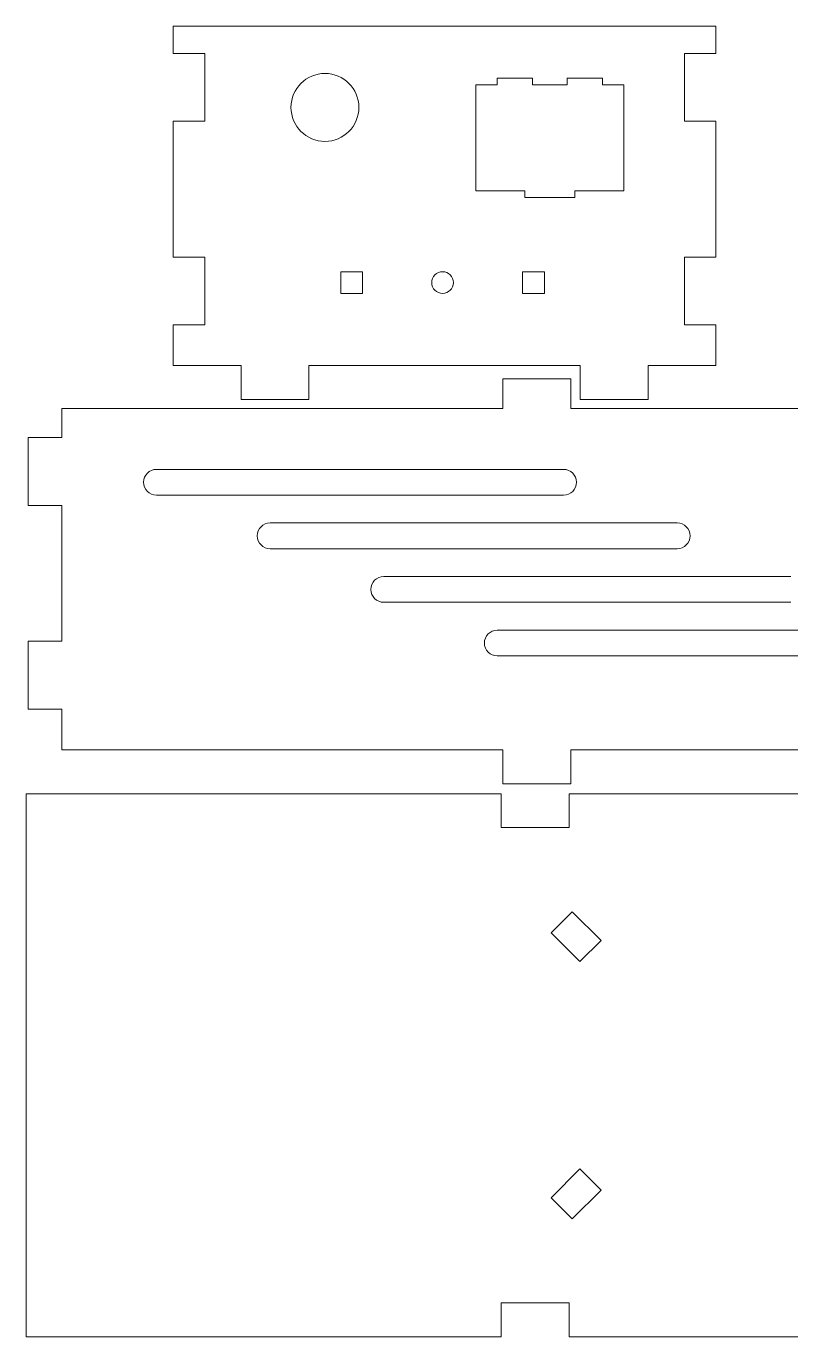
# Model space of a CAD drawing. Header units: millimetres. Extents: x 484 to 740, y 11 to 485.
# Drawn here: x 484.2 to 627.3, y 239.4 to 484.6 of the extents above; entities that cross this region are included whole.
import ezdxf

# ---------------------------------------------------------------- set-up
doc = ezdxf.new("R2010")
doc.units = ezdxf.units.MM

msp = doc.modelspace()

# ---------------------------------------------------------------- linework, layer by layer
at = {"color": 7, "linetype": 'Continuous', "lineweight": 15}
for p, q in [((511.73, 479.51), (511.73, 484.59)), ((511.73, 484.59), (613.33, 484.59)), ((613.33, 484.59), (613.33, 479.51)), ((517.63, 479.51), (511.73, 479.51)), ((517.63, 466.81), (517.63, 479.51)), ((613.33, 479.51), (607.43, 479.51)), ((607.43, 479.51), (607.43, 466.81)), ((568.38, 473.61), (572.35, 473.61)), ((568.38, 453.8), (568.38, 473.61)), ((572.35, 474.88), (578.97, 474.88)), ((572.35, 473.61), (572.35, 474.88)), ((578.97, 474.88), (578.97, 473.61)), ((578.97, 473.61), (585.48, 473.61)), ((585.48, 474.88), (592.1, 474.88)), ((585.48, 473.61), (585.48, 474.88)), ((592.1, 474.88), (592.1, 473.61)), ((592.1, 473.61), (596.07, 473.61)), ((596.07, 473.61), (596.07, 453.8)), ((511.73, 441.41), (511.73, 466.81)), ((511.73, 466.81), (517.63, 466.81)), ((607.43, 466.81), (613.33, 466.81)), ((613.33, 466.81), (613.33, 441.41)), ((577.57, 453.8), (568.38, 453.8)), ((577.57, 452.53), (577.57, 453.8)), ((596.07, 453.8), (586.88, 453.8)), ((586.88, 453.8), (586.88, 452.53)), ((586.88, 452.53), (577.57, 452.53)), ((517.63, 441.41), (511.73, 441.41)), ((517.63, 428.71), (517.63, 441.41)), ((613.33, 441.41), (607.43, 441.41)), ((607.43, 441.41), (607.43, 428.71)), ((547.16, 438.66), (543.1, 438.66)), ((543.1, 438.66), (543.1, 434.59)), ((547.16, 434.59), (547.16, 438.66)), ((581.2, 438.66), (577.13, 438.66)), ((577.13, 438.66), (577.13, 434.59)), ((581.2, 434.59), (581.2, 438.66)), ((543.1, 434.59), (547.16, 434.59)), ((577.13, 434.59), (581.2, 434.59)), ((511.73, 421.09), (511.73, 428.71)), ((511.73, 428.71), (517.63, 428.71)), ((607.43, 428.71), (613.33, 428.71)), ((613.33, 428.71), (613.33, 421.09)), ((524.43, 421.09), (511.73, 421.09)), ((524.43, 414.74), (524.43, 421.09)), ((587.93, 421.09), (537.13, 421.09)), ((537.13, 421.09), (537.13, 414.74)), ((587.93, 414.74), (587.93, 421.09)), ((613.33, 421.09), (600.63, 421.09)), ((600.63, 421.09), (600.63, 414.74)), ((573.46, 418.63), (573.46, 413.04)), ((586.16, 418.63), (573.46, 418.63)), ((586.16, 413.04), (586.16, 418.63)), ((537.13, 414.74), (524.43, 414.74)), ((600.63, 414.74), (587.93, 414.74)), ((490.91, 413.04), (490.91, 407.64)), ((573.46, 413.04), (490.91, 413.04)), ((636.96, 413.04), (586.16, 413.04)), ((484.56, 407.64), (484.56, 394.94)), ((490.91, 407.64), (484.56, 407.64)), ((584.81, 401.68), (508.61, 401.68)), ((484.56, 394.94), (490.91, 394.94)), ((490.91, 394.94), (490.91, 369.54)), ((508.61, 396.86), (584.81, 396.86)), ((606.07, 391.65), (529.87, 391.65)), ((529.87, 386.84), (606.07, 386.84)), ((627.33, 381.63), (551.13, 381.63)), ((551.13, 376.81), (627.33, 376.81)), ((648.59, 371.6), (572.39, 371.6)), ((484.56, 369.54), (484.56, 356.84)), ((490.91, 369.54), (484.56, 369.54)), ((572.39, 366.78), (648.59, 366.78)), ((484.56, 356.84), (490.91, 356.84)), ((490.91, 356.84), (490.91, 349.22)), ((490.91, 349.22), (573.46, 349.22)), ((573.46, 349.22), (573.46, 342.87)), ((586.16, 349.22), (636.96, 349.22)), ((586.16, 342.87), (586.16, 349.22)), ((484.22, 341), (484.22, 239.4)), ((573.12, 341), (484.22, 341)), ((573.12, 334.65), (573.12, 341)), ((573.46, 342.87), (586.16, 342.87)), ((585.82, 341), (585.82, 334.65)), ((636.62, 341), (585.82, 341)), ((585.82, 334.65), (573.12, 334.65)), ((586.43, 318.93), (582.48, 314.98)), ((591.82, 313.55), (586.43, 318.93)), ((582.48, 314.98), (587.87, 309.59)), ((587.87, 309.59), (591.82, 313.55)), ((587.87, 270.8), (582.48, 265.41)), ((591.82, 266.85), (587.87, 270.8)), ((582.48, 265.41), (586.43, 261.46)), ((586.43, 261.46), (591.82, 266.85)), ((573.12, 245.75), (585.82, 245.75)), ((573.12, 239.4), (573.12, 245.75)), ((585.82, 245.75), (585.82, 239.4)), ((484.22, 239.4), (573.12, 239.4)), ((585.82, 239.4), (636.62, 239.4))]:
    msp.add_line(p, q, dxfattribs=at)
for centre, radius in [((540.13, 469.4), 6.35), ((562.15, 436.62), 2.03)]:
    msp.add_circle(centre, radius, dxfattribs=at)
for centre, start, end in [((508.61, 399.27), 90, 270), ((584.81, 399.27), 270, 90), ((529.87, 389.25), 90, 270), ((606.07, 389.25), 270, 90), ((551.13, 379.22), 90, 270), ((572.39, 369.19), 90, 270)]:
    msp.add_arc(centre, 2.41, start, end, dxfattribs=at)

doc.saveas('drawing.dxf')
